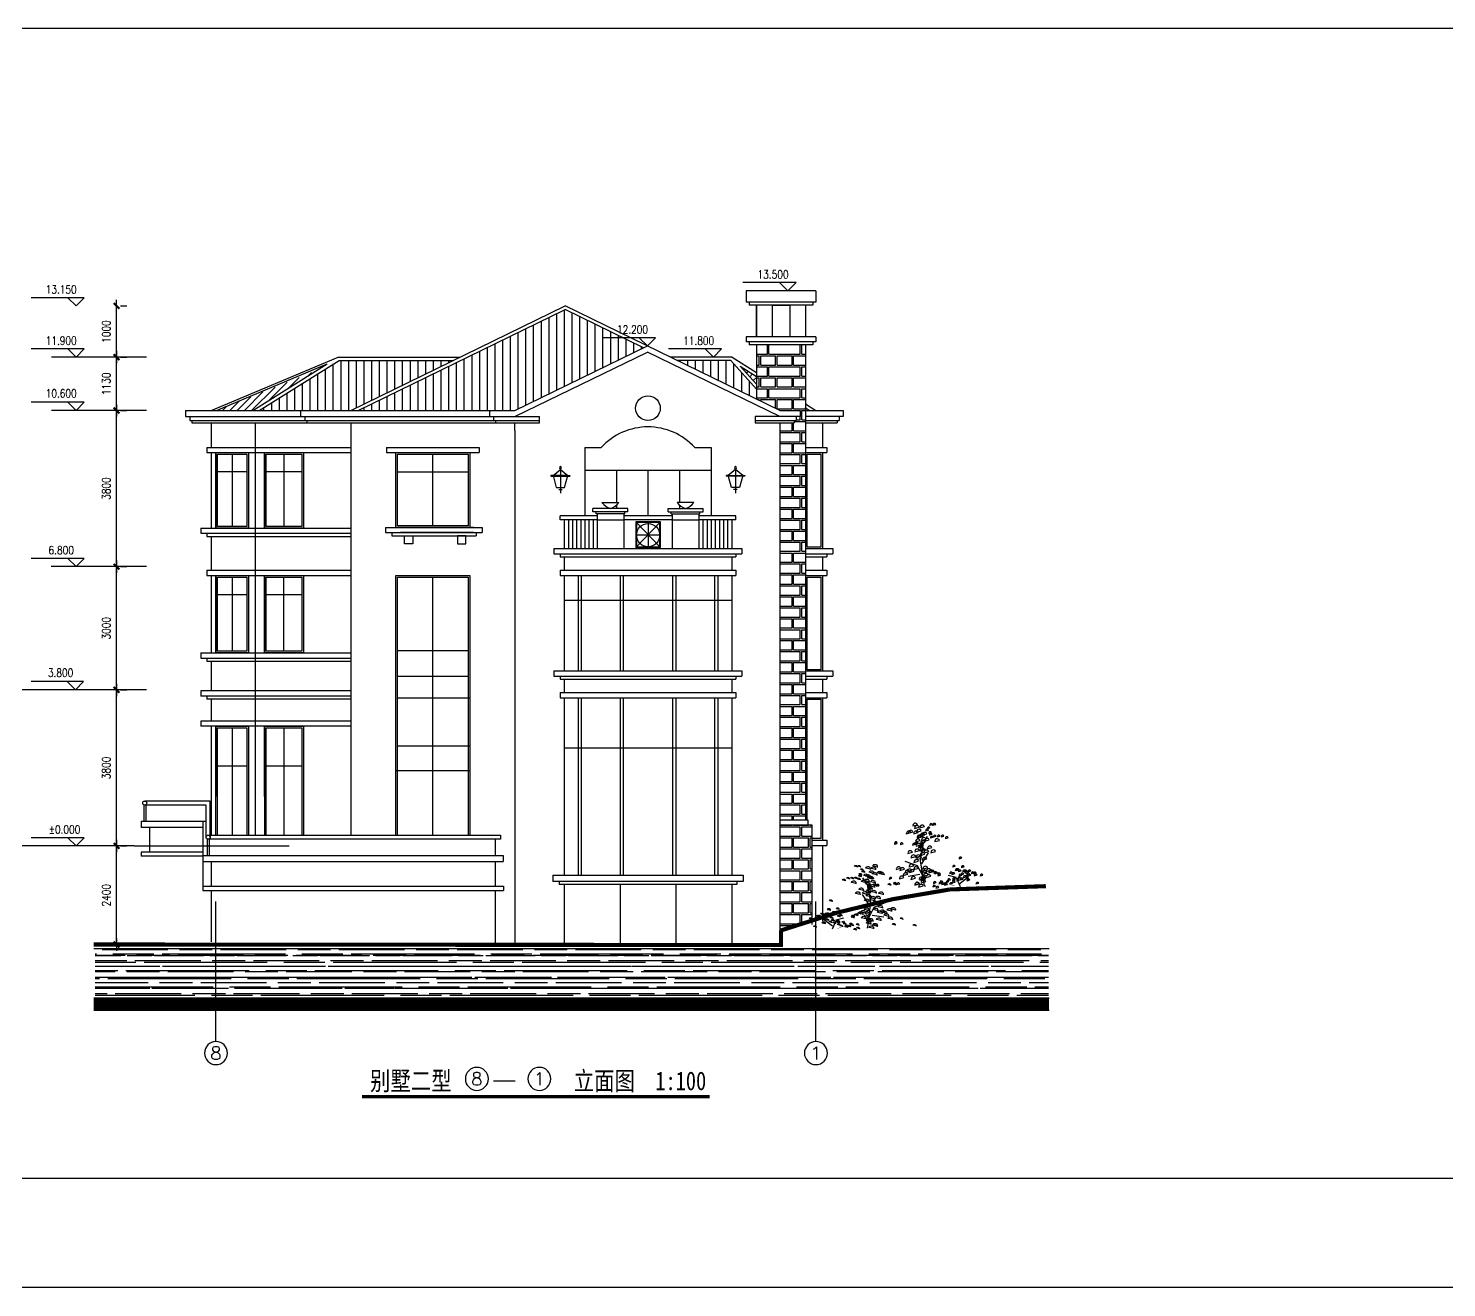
# Model space of a CAD drawing. Extents: x 68494 to 246694, y -171764 to -76879.
# Drawn here: x 115579 to 150092, y -107538 to -76879 of the extents above; entities that cross this region are included whole.
import ezdxf
from ezdxf.enums import TextEntityAlignment as Align

# ---------------------------------------------------------------- set-up
doc = ezdxf.new("R2010")
doc.units = 0
doc.header["$LTSCALE"] = 1000
doc.header["$MEASUREMENT"] = 0
doc.layers.get('0').update_dxf_attribs({"linetype": 'CONTINUOUS'})
for name, color, linetype in [('AXIS', 3, 'CONTINUOUS'), ('AXIS_TEXT', 7, 'CONTINUOUS'), ('HATCH', 8, 'CONTINUOUS'), ('PUB_DIM', 3, 'CONTINUOUS'), ('SHEET', 1, 'CONTINUOUS'), ('TEXT', 7, 'CONTINUOUS'), ('Tile', 8, 'CONTINUOUS'), ('WALL', 4, 'CONTINUOUS'), ('WINDOW', 51, 'CONTINUOUS'), ('家具', 30, 'CONTINUOUS'), ('构架', 2, 'CONTINUOUS'), ('细部标注', 3, 'CONTINUOUS')]:
    doc.layers.add(name, color=color, linetype=linetype)
doc.styles.add('COMPLEX', font='COMPLEX')
doc.styles.add('DIM_FONT', font='SIMPLEX', dxfattribs={"width": 0.8})
doc.styles.get("Standard").update_dxf_attribs({"font": ''})
doc.styles.get('Standard').set_extended_font_data('KaiTi_GB2312')
doc.dimstyles.new('DIMN', dxfattribs={"dimtxt": 300, "dimasz": 1, "dimexe": 250, "dimexo": 300, "dimgap": 150, "dimtad": 1, "dimdec": 0, "dimzin": 0, "dimdsep": 46, "dimtxsty": 'DIM_FONT', "dimblk": '_DIMX', "dimblk1": 'DIMBK1', "dimblk2": 'DIMBK1', "dimcen": 1, "dimclrt": 7, "dimadec": 0, "dimazin": 0, "dimtfac": 1, "dimtdec": 0, "dimtix": 1, "dimtmove": 2, "dimatfit": 3, "dimldrblk": '_DIMX', "dimfxl": 1, "dimtvp": 1.5, "dimtolj": 1, "dimtzin": 0, "dimarcsym": 0})

# ---------------------------------------------------------------- blocks, each defined once
blk = doc.blocks.new('_AXISO')
blk.add_circle((0, 0), 0.5)
at = {"layer": 'AXIS_TEXT', "style": 'COMPLEX', "width": 1.041667}
blk.add_attdef('A', text='', height=0.56, dxfattribs=at).set_placement((-0.25, -0.28), (0.25, -0.28), align=Align.FIT)
blk = doc.blocks.new('M_G79')
at = {"color": 3, "linetype": 'Continuous'}
for p, q in [((-1186, 4132), (-869, 4207)), ((-1072, 3965), (-755, 4040)), ((-716, 3992), (-399, 4067)), ((-222, 3919), (-31, 3964)), ((-43, 4142), (148, 4187)), ((156, 4142), (346, 4187)), ((178, 4140), (368, 4185)), ((-2470, 2935), (-2280, 2980)), ((-2463, 3000), (-2272, 3045)), ((-2075, 2913), (-1885, 2958)), ((-1641, 3610), (-1324, 3685)), ((-1503, 3661), (-1186, 3736)), ((-1245, 2843), (-1055, 2888)), ((-1157, 3600), (-840, 3675)), ((-1129, 2896), (-939, 2941)), ((-1042, 2886), (-852, 2931)), ((-1041, 3058), (-724, 3133)), ((-946, 3709), (-629, 3784)), ((-922, 3332), (-605, 3407)), ((-922, 3332), (-605, 3407)), ((-835, 3322), (-518, 3397)), ((-712, 3440), (-395, 3515)), ((-711, 2894), (-520, 2939)), ((-702, 2932), (-385, 3007)), ((-634, 3145), (-317, 3220)), ((-574, 3491), (-257, 3566)), ((-421, 3077), (-104, 3152)), ((-326, 3777), (-136, 3822)), ((-125, 3600), (65, 3645)), ((-93, 3486), (97, 3531)), ((-28, 3281), (162, 3326)), ((178, 3346), (368, 3391)), ((257, 3024), (574, 3099)), ((441, 3339), (632, 3384)), ((705, 3331), (895, 3376)), ((979, 3213), (1169, 3258)), ((-1590, 2282), (-1273, 2357)), ((-1379, 1994), (-1062, 2069)), ((-1116, 2383), (-799, 2458)), ((-1050, 1979), (-733, 2054)), ((-1007, 2768), (-690, 2843)), ((-997, 1863), (-680, 1938)), ((-845, 2640), (-528, 2715)), ((-800, 2683), (-610, 2728)), ((-778, 2681), (-588, 2726)), ((-777, 2456), (-460, 2531)), ((-748, 2122), (-431, 2197)), ((-742, 2809), (-552, 2854)), ((-697, 2381), (-380, 2456)), ((-486, 2291), (-169, 2366)), ((-259, 2552), (58, 2627)), ((-24, 2284), (293, 2359)), ((-2413, 1227), (-2096, 1302)), ((-2156, 1154), (-1839, 1229)), ((-1822, 985), (-1505, 1060)), ((-1682, 1057), (-1365, 1132)), ((-1537, 1372), (-1220, 1447)), ((-1513, 994), (-1195, 1069)), ((-1227, 1183), (-910, 1258)), ((-1195, 1665), (-878, 1740)), ((-760, 1021), (-443, 1096)), ((-661, 922), (-344, 997)), ((-629, 1800), (-312, 1875)), ((-607, 1202), (-290, 1277)), ((-385, 1023), (-68, 1098)), ((-218, 939), (99, 1014)), ((-86, 973), (104, 1018)), ((-43, 968), (148, 1013)), ((1402, 1270), (1592, 1315)), ((1574, 1031), (1764, 1076)), ((1661, 1021), (1851, 1066)), ((1785, 941), (1975, 986)), ((1860, 1814), (2050, 1859)), ((1990, 1205), (2181, 1250)), ((1993, 1227), (2183, 1272)), ((2070, 931), (2260, 976)), ((2179, 919), (2369, 964)), ((-3794, 150), (-3603, 195)), ((-2906, 603), (-2715, 648)), ((-2397, 215), (-2207, 260)), ((-2219, 588), (-1902, 663)), ((-1953, 801), (-1636, 876)), ((-1433, 523), (-1116, 598)), ((-1191, 121), (-874, 196)), ((-1188, 143), (-871, 218)), ((-941, -17), (-624, 58)), ((-886, 484), (-569, 559)), ((-760, 426), (-443, 501)), ((-755, 271), (-438, 346)), ((-750, 513), (-433, 588)), ((-573, 714), (-256, 789)), ((-407, 629), (-89, 704)), ((23, -31), (213, 14)), ((71, 206), (261, 251)), ((124, 883), (315, 928)), ((187, 854), (378, 899)), ((379, 789), (569, 834)), ((391, 699), (581, 744)), ((442, 164), (632, 209)), ((517, 244), (707, 289)), ((633, 99), (823, 144)), ((788, 104), (978, 149)), ((826, 56), (1017, 101)), ((935, 242), (1125, 287)), ((1037, 363), (1227, 408)), ((1163, 106), (1353, 151)), ((1199, 830), (1389, 875)), ((1347, 769), (1537, 814)), ((1349, 196), (1539, 241)), ((1366, 348), (1556, 393)), ((1376, 435), (1566, 480)), ((1649, 317), (1839, 362)), ((1734, 484), (1924, 529)), ((1819, 651), (2009, 696)), ((1898, 377), (2089, 422)), ((1959, 723), (2149, 768)), ((2114, 530), (2304, 575)), ((2218, 871), (2408, 916)), ((2252, 581), (2442, 626)), ((2276, 798), (2466, 843)), ((2334, 329), (2524, 374)), ((2353, 702), (2544, 747)), ((2353, 305), (2544, 350)), ((2433, 627), (2623, 672)), ((2443, 912), (2633, 957)), ((2649, 779), (2839, 824)), ((2801, 762), (2991, 807)), ((2852, 624), (3042, 669)), ((2944, 63), (3134, 108)), ((3246, 602), (3437, 647)), ((233, -121), (424, -76))]:
    blk.add_line(p, q, dxfattribs=at)
for points in [[(-474, 19), (-535, 70), (-743, 1769), (-503, 2932), (-208, 3406)], [(-656, 1561), (-179, 2279)], [(-615, 740), (-958, 1418), (-1781, 1752)], [(-1607, 740), (-823, 852)], [(1614, 559), (1079, 706)], [(1612, 537), (1876, -65)], [(1854, 135), (2456, 597)]]:
    blk.add_lwpolyline(points, dxfattribs=at)
at = {"color": 3, "linetype": 'Continuous', "const_width": 22.5}
blk.add_lwpolyline([(1251, 70), (1527, -27)], dxfattribs=at)
at = {"color": 3, "linetype": 'Continuous'}
for centre, radius in [((-1335, 3686), 157), ((-1018, 4158), 157), ((-904, 3991), 157), ((-778, 3734), 157), ((-548, 4017), 157), ((-225, 3792), 94.1), ((-121, 3935), 94.1), ((58, 4157), 94.1), ((257, 4157), 94.1), ((279, 4155), 94.1), ((-2369, 2950), 94.1), ((-2362, 3015), 94.1), ((-1975, 2928), 94.1), ((-1473, 3635), 157), ((-1144, 2858), 94.1), ((-989, 3625), 157), ((-1028, 2911), 94.1), ((-941, 2902), 94.1), ((-872, 3083), 157), ((-839, 2793), 157), ((-754, 3357), 157), ((-754, 3357), 157), ((-667, 3347), 157), ((-641, 2824), 94.1), ((-610, 2909), 94.1), ((-543, 3466), 157), ((-534, 2958), 157), ((-466, 3171), 157), ((-405, 3517), 157), ((-253, 3103), 157), ((-24, 3615), 94.1), ((7, 3502), 94.1), ((73, 3296), 94.1), ((279, 3361), 94.1), ((425, 3050), 157), ((542, 3354), 94.1), ((806, 3347), 94.1), ((1080, 3228), 94.1), ((-1422, 2307), 157), ((-1211, 2019), 157), ((-947, 2408), 157), ((-882, 2004), 157), ((-829, 1888), 157), ((-676, 2665), 157), ((-699, 2698), 94.1), ((-677, 2696), 94.1), ((-609, 2481), 157), ((-580, 2147), 157), ((-529, 2406), 157), ((-461, 1825), 157), ((-318, 2317), 157), ((-91, 2578), 157), ((144, 2309), 157), ((1961, 1830), 94.1), ((-2245, 1252), 157), ((-1988, 1179), 157), ((-1785, 826), 157), ((-1654, 1010), 157), ((-1514, 1083), 157), ((-1369, 1397), 157), ((-1344, 1020), 157), ((-1059, 1208), 157), ((-1027, 1690), 157), ((-592, 1046), 157), ((-492, 947), 157), ((-439, 1228), 157), ((-217, 1049), 157), ((-50, 964), 157), ((15, 988), 94.1), ((58, 983), 94.1), ((225, 898), 94.1), ((288, 869), 94.1), ((1503, 1285), 94.1), ((1675, 1046), 94.1), ((1762, 1036), 94.1), ((1886, 956), 94.1), ((2091, 1220), 94.1), ((2094, 1242), 94.1), ((2171, 947), 94.1), ((2280, 935), 94.1), ((2319, 886), 94.1), ((2544, 927), 94.1), ((-3693, 165), 94.1), ((-2805, 618), 94.1), ((-2296, 231), 94.1), ((-2051, 613), 157), ((-1264, 548), 157), ((-1022, 146), 157), ((-1020, 168), 157), ((-773, 8), 157), ((-717, 509), 157), ((-592, 451), 157), ((-587, 296), 157), ((-582, 538), 157), ((-405, 739), 157), ((-238, 654), 157), ((124, -16), 94.1), ((172, 221), 94.1), ((479, 804), 94.1), ((492, 714), 94.1), ((542, 180), 94.1), ((617, 260), 94.1), ((734, 114), 94.1), ((889, 119), 94.1), ((927, 71), 94.1), ((1036, 257), 94.1), ((1138, 378), 94.1), ((1264, 122), 94.1), ((1300, 845), 94.1), ((1448, 785), 94.1), ((1450, 211), 94.1), ((1467, 364), 94.1), ((1477, 451), 94.1), ((1750, 332), 94.1), ((1835, 499), 94.1), ((1919, 666), 94.1), ((1999, 393), 94.1), ((2060, 739), 94.1), ((2215, 545), 94.1), ((2353, 596), 94.1), ((2377, 814), 94.1), ((2435, 344), 94.1), ((2454, 717), 94.1), ((2454, 320), 94.1), ((2534, 642), 94.1), ((2750, 794), 94.1), ((2902, 777), 94.1), ((2953, 639), 94.1), ((3045, 78), 94.1), ((3347, 618), 94.1), ((334, -106), 94.1)]:
    blk.add_arc(centre, radius, 18.44222, 198.41455, dxfattribs=at)
at = {"width": 0.8, "flags": 9}
for tag in ['XSIZE', 'YSIZE']:
    blk.add_attdef(tag, (0, 0), '', height=0.5, dxfattribs=at)
blk = doc.blocks.new('_DIMX')
blk.add_line((-150, 0), (150, 0))
at = {"const_width": 50}
blk.add_lwpolyline([(-70, -70), (70, 70)], dxfattribs=at)
blk = doc.blocks.new('*D310')
at = {"color": 0, "linetype": 'ByBlock', "transparency": 16777216}
for p, q in [((117724, -96783), (117724, -92985)), ((117819, -92984), (117974, -92984)), ((117819, -96784), (117974, -96784))]:
    blk.add_line(p, q, dxfattribs=at)
for p, rotation in [((117724, -92984), 90), ((117724, -96784), 270)]:
    blk.add_blockref('_DIMX', p, dxfattribs=dict(at, rotation=rotation))
at = {"color": 7, "linetype": 'ByBlock', "transparency": 16777216, "insert": (117474, -94884), "char_height": 200, "attachment_point": 5, "rotation": 90, "style": 'DIM_FONT'}
blk.add_mtext('\\A1;3800', dxfattribs=at)
blk = doc.blocks.new('DIMBK1')
at = {"color": 0}
blk.add_line((-1, 0), (1, 0), dxfattribs=at)
blk.add_circle((0, 0), 0.25, dxfattribs=at)
blk = doc.blocks.new('*D309')
at = {"color": 0, "linetype": 'ByBlock', "transparency": 16777216}
for p, q in [((117724, -92983), (117724, -89985)), ((117819, -89984), (117974, -89984)), ((117819, -92984), (117974, -92984))]:
    blk.add_line(p, q, dxfattribs=at)
for p, rotation in [((117724, -89984), 90), ((117724, -92984), 270)]:
    blk.add_blockref('_DIMX', p, dxfattribs=dict(at, rotation=rotation))
at = {"color": 7, "linetype": 'ByBlock', "transparency": 16777216, "insert": (117474, -91484), "char_height": 200, "attachment_point": 5, "rotation": 90, "style": 'DIM_FONT'}
blk.add_mtext('\\A1;3000', dxfattribs=at)
blk = doc.blocks.new('*D308')
at = {"color": 0, "linetype": 'ByBlock', "transparency": 16777216}
for p, q in [((117724, -89983), (117724, -86184)), ((117819, -86183), (117974, -86183)), ((117819, -89984), (117974, -89984))]:
    blk.add_line(p, q, dxfattribs=at)
for p, rotation in [((117724, -86183), 90), ((117724, -89984), 270)]:
    blk.add_blockref('_DIMX', p, dxfattribs=dict(at, rotation=rotation))
at = {"color": 7, "linetype": 'ByBlock', "transparency": 16777216, "insert": (117474, -88083), "char_height": 200, "attachment_point": 5, "rotation": 90, "style": 'DIM_FONT'}
blk.add_mtext('\\A1;3800', dxfattribs=at)
blk = doc.blocks.new('*D307')
at = {"color": 0, "linetype": 'ByBlock', "transparency": 16777216}
for p, q in [((117724, -86182), (117724, -84885)), ((117819, -84884), (117974, -84884)), ((117819, -86183), (117974, -86183))]:
    blk.add_line(p, q, dxfattribs=at)
for p, rotation in [((117724, -84884), 90), ((117724, -86183), 270)]:
    blk.add_blockref('_DIMX', p, dxfattribs=dict(at, rotation=rotation))
at = {"color": 7, "linetype": 'ByBlock', "transparency": 16777216, "insert": (117474, -85533), "char_height": 200, "attachment_point": 5, "rotation": 90, "style": 'DIM_FONT'}
blk.add_mtext('\\A1;1130', dxfattribs=at)
blk = doc.blocks.new('*D306')
at = {"color": 0, "linetype": 'ByBlock', "transparency": 16777216}
for p, q in [((117724, -84883), (117724, -83638)), ((117819, -83637), (117974, -83637)), ((117819, -84884), (117974, -84884))]:
    blk.add_line(p, q, dxfattribs=at)
for p, rotation in [((117724, -83637), 90), ((117724, -84884), 270)]:
    blk.add_blockref('_DIMX', p, dxfattribs=dict(at, rotation=rotation))
at = {"color": 7, "linetype": 'ByBlock', "transparency": 16777216, "insert": (117474, -84260), "char_height": 200, "attachment_point": 5, "rotation": 90, "style": 'DIM_FONT'}
blk.add_mtext('\\A1;1000', dxfattribs=at)
blk = doc.blocks.new('*D305')
at = {"color": 0, "linetype": 'ByBlock', "transparency": 16777216}
for p, q in [((117724, -99183), (117724, -96785)), ((117819, -96784), (117974, -96784)), ((117819, -99184), (117974, -99184))]:
    blk.add_line(p, q, dxfattribs=at)
for p, rotation in [((117724, -96784), 90), ((117724, -99184), 270)]:
    blk.add_blockref('_DIMX', p, dxfattribs=dict(at, rotation=rotation))
at = {"color": 7, "linetype": 'ByBlock', "transparency": 16777216, "insert": (117474, -97984), "char_height": 200, "attachment_point": 5, "rotation": 90, "style": 'DIM_FONT'}
blk.add_mtext('\\A1;2400', dxfattribs=at)

msp = doc.modelspace()

# ---------------------------------------------------------------- hatches: boundary and pattern name
at = {"layer": 'HATCH'}
h = msp.add_hatch(dxfattribs=at)
h.set_pattern_fill('ANSI31', color=256, scale=1500, angle=45, style=0)
h.paths.add_polyline_path([(127544.5, -86121.6), (130550.8, -84655.4), (128644.5, -83725.7), (127544.5, -84262.2)])
h.paths.add_polyline_path([(123607.2, -86182.5), (127419.6, -86182.5), (127544.5, -86121.6), (127544.5, -84262.2)])
h = msp.add_hatch(dxfattribs=at)
h.set_pattern_fill('AR-BRELM', color=256, scale=100, style=0)
h.set_pattern_definition([(0, (0, 0), (0, 533.4), [762.5, -37.5]), (0, (0, 225), (0, 533.4), [762.5, -37.5]), (0, (200, 266.7), (0, 533.4), [362.5, -37.5]), (0, (200, 491.7), (0, 533.4), [362.5, -37.5]), (90, (0, 0), (-800, 5e-14), [225, -308.4]), (90, (-37.5, 0), (-800, 5e-14), [225, -308.4]), (90, (200, 266.7), (-400, 2e-14), [225, -308.4]), (90, (162.5, 266.7), (-400, 2e-14), [225, -308.4])])
h.paths.add_polyline_path([(134494.4, -84587.3), (133294.4, -84587.3), (133294.4, -85904.5), (133864.6, -86182.6), (134364.4, -86182.6), (134364.4, -86331.2), (134264.4, -86331.2), (134264.4, -86422.5), (134214.4, -86422.5), (134214.4, -86482.5), (133864.4, -86482.5), (133864.4, -96146.7), (134494.4, -96146.7)])
h.paths.add_polyline_path([(133864.4, -99183.7), (133894.4, -99183.7), (133894.4, -99096.7, 0.0001581), (133894.4, -98841.1, -0.0097075), (134644.4, -98590.3), (134644.4, -98570.2), (134577.2, -98554.3, -0.9141814), (134642.9, -98569.8), (134644.4, -98570.2), (134644.4, -96271.7), (133864.4, -96271.7)])
h = msp.add_hatch(dxfattribs=at)
h.set_pattern_fill('ANSI31', color=256, scale=1000, angle=90, style=0)
h.set_pattern_definition([(45, (213389.42, -12366.84), (88.38835, -88.38835), [])])
h.paths.add_polyline_path([(122609.2, -85201.4), (121044.1, -86182.5), (121024.5, -86182.5), (121024.5, -85836)])
h.paths.add_polyline_path([(121024.5, -85836), (121024.5, -86182.5), (120159, -86182.5)])
h = msp.add_hatch(dxfattribs=at)
h.set_pattern_fill('ANSI31', color=256, scale=1500, angle=45, style=0)
h.paths.add_polyline_path([(123139.2, -84963.6), (121194.7, -86182.5), (122824.7, -86182.5), (123424.7, -86182.5), (125923.9, -84963.6)])
h = msp.add_hatch(dxfattribs=at)
h.set_pattern_fill('ANSI31', color=256, scale=1500, angle=45, style=0)
h.paths.add_polyline_path([(132671.4, -84963.6), (131365.2, -84963.6), (133294.4, -85904.5), (133294.4, -85662.9)])
h = msp.add_hatch(dxfattribs=at)
h.set_pattern_fill('ANSI31', color=256, scale=1000, style=0)
h.paths.add_polyline_path([(132903, -85103.3), (133294.4, -85542.6), (133294.4, -85352.9)])
h = msp.add_hatch(dxfattribs=at)
h.set_pattern_fill('ANSI31', color=256, scale=1000, style=0)
h.paths.add_polyline_path([(134494.4, -86118), (134494.4, -86182.6), (134595.7, -86182.6)])
h = msp.add_hatch(dxfattribs=at)
h.set_pattern_fill('AR-RROOF', color=256, scale=200, style=0)
h.set_pattern_definition([(0, (-1847526.53, -73214.4), (440, 200), [3000, -400, 1000, -200]), (0, (-1847260.53, -73114.4), (-200, 266), [600, -66, 1200, -150]), (0, (-1847426.53, -73044.4), (1040, 134), [1600, -280, 800, -200])])
h.paths.add_polyline_path([(117207.9, -99283.7), (117207.9, -100483.7), (122967.9, -100483.7), (122967.9, -99283.7)])
h.paths.add_polyline_path([(123207.9, -99283.7), (122967.9, -99283.7), (122967.9, -100483.7), (123207.9, -100483.7)])
h.paths.add_polyline_path([(123207.9, -99283.7), (123207.9, -100483.7), (128567.9, -100483.7), (128567.9, -99283.7)])
h.paths.add_polyline_path([(128807.9, -99283.7), (128567.9, -99283.7), (128567.9, -100483.7), (128807.9, -100483.7)])
h.paths.add_polyline_path([(128807.9, -99283.7), (128807.9, -100483.7), (134167.9, -100483.7), (134167.9, -99283.7)])
h.paths.add_polyline_path([(134167.9, -100483.7), (134407.9, -100483.7), (134407.9, -99283.7), (134167.9, -99283.7)])
h.paths.add_polyline_path([(134407.9, -99283.7), (134407.9, -100483.7), (140407.9, -100483.7), (140407.9, -99283.7)])

# ---------------------------------------------------------------- linework, layer by layer
for p, q in [((128619.6, -88846.7), (128619.6, -89546.8)), ((128619.6, -88846.7), (128619.6, -89546.8)), ((128719.6, -88846.7), (128719.6, -89546.8)), ((128819.6, -88846.7), (128819.6, -89546.8)), ((128919.6, -88846.7), (128919.6, -89546.8)), ((129019.6, -88846.7), (129019.6, -89546.8)), ((129119.6, -88846.7), (129119.6, -89546.8)), ((129119.6, -88846.7), (129119.6, -89546.8)), ((129219.6, -88846.7), (129219.6, -89546.8)), ((129319.6, -88846.7), (129319.6, -89546.8)), ((131994.4, -88846.7), (131994.4, -89546.8)), ((131994.4, -88846.7), (131994.4, -89546.8)), ((132094.4, -88846.7), (132094.4, -89546.8)), ((132194.4, -88846.7), (132194.4, -89546.8)), ((132194.4, -88846.7), (132194.4, -89546.8)), ((132194.4, -88846.7), (132194.4, -89546.8)), ((132294.4, -88846.7), (132294.4, -89546.8)), ((132394.4, -88846.7), (132394.4, -89546.8)), ((132494.4, -88846.7), (132494.4, -89546.8)), ((132594.4, -88846.7), (132594.4, -89546.8)), ((132694.4, -88846.7), (132694.4, -89546.8)), ((132694.4, -88846.7), (132694.4, -89546.8)), ((132694.4, -88846.7), (132694.4, -89546.8)), ((126894.7, -102500), (127428.3, -102500))]:
    msp.add_line(p, q)
at = {"const_width": 100}
msp.add_lwpolyline([(140339.4, -97763.4), (138005.3, -97843.3, 0.0520623), (133894.4, -98841.1, -0.0001581), (133894.4, -99096.7), (133894.4, -99196.7), (117169.7, -99183.7)], format="xyb", dxfattribs=at)
at = {"const_width": 300}
msp.add_lwpolyline([(117169.7, -100633.7), (140419.3, -100633.7)], dxfattribs=at)
at = {"layer": 'AXIS'}
for p, q in [((120144.5, -101548.2), (120144.5, -98136.9)), ((120144.5, -101548.2), (120144.5, -98136.9)), ((134744.5, -101548.2), (134744.5, -98136.9))]:
    msp.add_line(p, q, dxfattribs=at)
at = {"layer": 'HATCH'}
for p, q in [((134744.4, -83270.4), (133044.4, -83270.4)), ((133044.4, -83270.4), (133044.4, -83545.4)), ((134744.4, -83270.4), (134744.4, -83545.4)), ((134744.4, -83545.4), (133044.4, -83545.4)), ((133119.4, -83545.4), (133119.4, -83620.4)), ((134669.4, -83620.4), (133119.4, -83620.4)), ((133294.4, -84387.3), (133294.4, -83620.4)), ((134669.4, -83620.4), (133294.4, -83620.4)), ((133294.4, -83620.4), (133294.4, -84387.3)), ((134494.4, -83620.4), (134494.4, -84387.3)), ((134669.4, -83545.4), (134669.4, -83620.4)), ((134744.4, -84387.3), (133044.4, -84387.3)), ((133044.4, -84387.3), (133044.4, -84512.3)), ((134744.4, -84512.3), (133044.4, -84512.3)), ((133119.4, -84512.3), (133119.4, -84587.3)), ((134644.4, -84512.3), (133144.4, -84512.3)), ((134669.4, -84512.3), (134669.4, -84587.3)), ((134744.4, -84387.3), (134744.4, -84512.3)), ((134669.4, -84587.3), (133119.4, -84587.3)), ((133294.4, -84581.3), (133294.4, -85698.7)), ((133294.4, -84581.3), (133294.4, -85874.3)), ((133294.4, -84581.3), (133294.4, -85904.5)), ((134494.4, -84587.3), (134494.4, -96146.7)), ((133864.4, -96146.7), (134544.4, -96146.7)), ((133864.4, -96271.7), (134644.4, -96271.7)), ((134544.4, -96146.7), (134544.4, -96271.7)), ((134644.4, -96271.7), (134644.4, -98696.6))]:
    msp.add_line(p, q, dxfattribs=at)
msp.add_lwpolyline([(134110.3, -84387.3), (133684.5, -84387.3), (133684.5, -83620.4), (134110.3, -83620.4)], close=True, dxfattribs=at)
at = {"layer": 'PUB_DIM'}
for p, q in [((134060.4, -83070.4), (132967.9, -83070.4)), ((133860.4, -83070.4), (134060.4, -83270.4)), ((134260.4, -83070.4), (133860.4, -83070.4)), ((134060.4, -83270.4), (134260.4, -83070.4)), ((116738.6, -83436.7), (115646.1, -83436.7)), ((116538.6, -83436.7), (116738.6, -83636.7)), ((116938.6, -83436.7), (116538.6, -83436.7)), ((116738.6, -83636.7), (116938.6, -83436.7)), ((130642, -84410.9), (129549.5, -84410.9)), ((130442, -84410.9), (130642, -84610.9)), ((130842, -84410.9), (130442, -84410.9)), ((130642, -84610.9), (130842, -84410.9)), ((116738.6, -84683.6), (115646.1, -84683.6)), ((118452.5, -84883.6), (116138.1, -84883.6)), ((116538.6, -84683.6), (116738.6, -84883.6)), ((116938.6, -84683.6), (116538.6, -84683.6)), ((116738.6, -84883.6), (116938.6, -84683.6)), ((132250, -84683.6), (131157.5, -84683.6)), ((132050, -84683.6), (132250, -84883.6)), ((132450, -84683.6), (132050, -84683.6)), ((132250, -84883.6), (132450, -84683.6)), ((116738.9, -85983.2), (115646.4, -85983.2)), ((118455.5, -86182.5), (116138.1, -86182.5)), ((116538.9, -85983.2), (116738.9, -86183.2)), ((116938.9, -85983.2), (116538.9, -85983.2)), ((116738.9, -86183.2), (116938.9, -85983.2)), ((116738.6, -89783.7), (115646.1, -89783.7)), ((118450.5, -89983.7), (116136.1, -89983.7)), ((116538.6, -89783.7), (116738.6, -89983.7)), ((116938.6, -89783.7), (116538.6, -89783.7)), ((116738.6, -89983.7), (116938.6, -89783.7)), ((116722.7, -92783.8), (115646.1, -92783.8)), ((116522.7, -92783.8), (116722.7, -92983.8)), ((116922.7, -92783.8), (116522.7, -92783.8)), ((116722.7, -92983.8), (116922.7, -92783.8)), ((118451.5, -92983.8), (114949.3, -92983.8)), ((118450.5, -92983.8), (116112.2, -92983.8)), ((116738.6, -96583.7), (115646.1, -96583.7)), ((116538.6, -96583.7), (116738.6, -96783.7)), ((116938.6, -96583.7), (116538.6, -96583.7)), ((116738.6, -96783.7), (116938.6, -96583.7)), ((118150.5, -96783.7), (114577.3, -96783.7))]:
    msp.add_line(p, q, dxfattribs=at)
at = {"layer": 'SHEET', "color": 1}
for p, q in [((149405.4, -76879.3), (109805.4, -76879.3)), ((189005.4, -76879.3), (149405.4, -76879.3)), ((149405.4, -104879.3), (109805.4, -104879.3)), ((189005.4, -104879.3), (149405.4, -104879.3)), ((127893.6, -107538), (68493.6, -107538)), ((187293.5, -107538), (127893.6, -107538))]:
    msp.add_line(p, q, dxfattribs=at)
at = {"layer": 'Tile', "color": 3, "const_width": 84}
msp.add_lwpolyline([(123701.2, -102888.5), (132161, -102888.5)], dxfattribs=at)
at = {"layer": 'WALL'}
for p, q in [((123424.7, -86182.5), (128644.5, -83636.7)), ((133864.4, -86182.5), (128644.5, -83636.7)), ((120024.5, -86182.5), (123116.2, -84883.6)), ((123116.2, -84883.6), (126087.9, -84883.6)), ((132707.3, -84883.6), (131201.2, -84883.6)), ((132707.3, -84883.6), (133294.4, -85258)), ((133294.4, -85542.6), (132903, -85103.3)), ((134494.4, -86023.1), (134744.5, -86182.6)), ((120024.5, -86482.5), (120024.5, -87082.7)), ((121094.8, -86482.5), (121094.8, -96521.7)), ((123424.7, -86482.5), (123424.7, -96521.7)), ((133864.4, -86482.5), (133864.4, -99196.7)), ((134907.7, -86482.5), (134907.7, -87082.7)), ((127419.6, -86670), (127419.6, -99146.7)), ((120024.5, -87207.7), (120024.5, -89046.8)), ((134907.7, -87207.7), (134907.7, -89546.8)), ((120024.5, -89246.8), (120024.5, -90073.8)), ((134907.7, -89746.8), (134907.7, -90073.8)), ((120024.5, -90198.8), (120024.5, -92085.3)), ((134907.7, -90198.8), (134907.7, -92522.8)), ((120024.5, -92285.3), (120024.5, -93009.7)), ((134907.7, -92722.8), (134907.7, -93049.8)), ((134907.7, -93174.8), (134907.7, -96646.7)), ((120024.5, -93211.8), (120024.5, -93658.7)), ((120024.5, -93871.7), (120024.5, -96521.7)), ((134907.7, -96771.7), (134907.7, -98617.9))]:
    msp.add_line(p, q, dxfattribs=at)
at = {"layer": 'WALL', "color": 7}
for p, q in [((123607.2, -86182.5), (128644.5, -83725.7)), ((130550.8, -84655.4), (128644.5, -83725.7)), ((127419.6, -86182.5), (130642, -84610.9)), ((127419.6, -86332.5), (130642, -84760.8)), ((133861.9, -86331.2), (130642, -84760.8)), ((120153.6, -86182.5), (122853.8, -85048.1)), ((121044.1, -86182.5), (122853.8, -85048.1)), ((121194.7, -86182.5), (123139.2, -84963.6)), ((123139.2, -84963.6), (125923.9, -84963.6)), ((132671.4, -84963.6), (131365.2, -84963.6)), ((133294.4, -85662.9), (132671.4, -84963.6)), ((132903, -85103.3), (133294.4, -85352.9)), ((119404.5, -86182.5), (119404.5, -86332.5)), ((119404.5, -86182.5), (122824.7, -86182.5)), ((122204.7, -86182.5), (122204.7, -86332.5)), ((122804.7, -86182.5), (127419.6, -86182.5)), ((123424.7, -86182.5), (127419.6, -86182.5)), ((126799.6, -86182.5), (126799.6, -86332.5)), ((133864.6, -86182.6), (134364.4, -86182.6)), ((134364.4, -86182.5), (134364.4, -86332.5)), ((134494.4, -86118), (134595.7, -86182.6)), ((134494.4, -86182.6), (135407.7, -86182.6)), ((135407.7, -86182.5), (135407.7, -86331.2)), ((119404.5, -86332.5), (122824.7, -86332.5)), ((119504.5, -86332.5), (119504.5, -86422.5)), ((119504.5, -86422.5), (122354.7, -86422.5)), ((119554.5, -86422.5), (119554.5, -86482.5)), ((119554.5, -86482.5), (122354.7, -86482.5)), ((122304.7, -86332.5), (122304.7, -86422.5)), ((122354.7, -86422.5), (128019.6, -86422.5)), ((122354.7, -86422.5), (122354.7, -86482.5)), ((122354.7, -86482.5), (127419.6, -86482.5)), ((122804.7, -86332.5), (127419.6, -86332.5)), ((126899.6, -86332.5), (126899.6, -86422.5)), ((126949.6, -86422.5), (126949.6, -86482.5)), ((127419.6, -86332.5), (128019.6, -86332.5)), ((127419.6, -86670), (127419.6, -86482.5)), ((127419.6, -86482.5), (128019.6, -86482.5)), ((128019.6, -86482.5), (128019.6, -86332.5)), ((134364.4, -86331.2), (133264.4, -86331.2)), ((133264.4, -86331.2), (133264.4, -86482.5)), ((133264.4, -86422.5), (134264.4, -86422.5)), ((133264.4, -86482.5), (134214.4, -86482.5)), ((134214.4, -86422.5), (134214.4, -86482.5)), ((134264.4, -86332.5), (134264.4, -86422.5)), ((135407.7, -86331.2), (134494.4, -86331.2)), ((134494.4, -86422.5), (135307.7, -86422.5)), ((134494.4, -86482.5), (135257.7, -86482.5)), ((135257.7, -86422.5), (135257.7, -86482.5)), ((135307.7, -86331.2), (135307.7, -86422.5)), ((119924.5, -87082.7), (123424.7, -87082.7)), ((119924.5, -87082.7), (119924.5, -87207.7)), ((119924.5, -87207.7), (123424.7, -87207.7)), ((120144.5, -87207.7), (120144.5, -89046.8)), ((121324.1, -87207.7), (121324.1, -89046.8)), ((124297.6, -87082.7), (126547.6, -87082.7)), ((124297.6, -87082.7), (124297.6, -87207.7)), ((124297.6, -87207.7), (126547.6, -87207.7)), ((126547.6, -87082.7), (126547.6, -87207.7)), ((129119.6, -87082.7), (129519.6, -87082.7)), ((129119.6, -87082.7), (129119.6, -88746.7)), ((131794.4, -87082.7), (132194.4, -87082.7)), ((132194.4, -87082.7), (132194.4, -88746.7)), ((134494.4, -87082.7), (135007.7, -87082.7)), ((134494.4, -87207.7), (135007.7, -87207.7)), ((135007.7, -87082.7), (135007.7, -87207.7)), ((130167.6, -88571.7), (129317.5, -88571.7)), ((129317.5, -88646.7), (129317.5, -88571.7)), ((130167.6, -88646.7), (129317.5, -88646.7)), ((129392.5, -88696.7), (129392.5, -88646.7)), ((130092.6, -88696.7), (129392.5, -88696.7)), ((129417.5, -88696.7), (129417.5, -89546.8)), ((130067.6, -88696.7), (130067.6, -89546.8)), ((130092.6, -88696.7), (130092.6, -88646.7)), ((130167.6, -88646.7), (130167.6, -88571.7)), ((131146.4, -88571.7), (131996.5, -88571.7)), ((131146.4, -88646.7), (131146.4, -88571.7)), ((131146.4, -88646.7), (131996.5, -88646.7)), ((131221.4, -88696.7), (131221.4, -88646.7)), ((131221.4, -88696.7), (131921.5, -88696.7)), ((131246.4, -88696.7), (131246.4, -89546.8)), ((131896.5, -88696.7), (131896.5, -89546.8)), ((131921.5, -88696.7), (131921.5, -88646.7)), ((131996.5, -88646.7), (131996.5, -88571.7)), ((131996.5, -88646.7), (131996.5, -88571.7)), ((124272.6, -89031.7), (126622.6, -89031.7)), ((124272.6, -89031.7), (124272.6, -89156.7)), ((124628.3, -89031.7), (126408.3, -89031.7)), ((126412.6, -89031.7), (124632.6, -89031.7)), ((126622.6, -89031.7), (126622.6, -89156.7)), ((128519.6, -88846.7), (128519.6, -88746.7)), ((129417.5, -88746.7), (128519.6, -88746.7)), ((129417.5, -88846.7), (128519.6, -88846.7)), ((129319.6, -88846.7), (129319.6, -89546.8)), ((129417.5, -88846.7), (130067.6, -88846.7)), ((131246.4, -88746.7), (130067.6, -88746.7)), ((131246.4, -88846.7), (130067.6, -88846.7)), ((131246.4, -88846.7), (131896.5, -88846.7)), ((132794.4, -88746.7), (131896.5, -88746.7)), ((132794.4, -88846.7), (131896.5, -88846.7)), ((132794.4, -88846.7), (132794.4, -88746.7)), ((119774.5, -89046.8), (123424.7, -89046.8)), ((119774.5, -89046.8), (119774.5, -89171.8)), ((119774.5, -89171.8), (121224.5, -89171.8)), ((119874.5, -89171.8), (123424.7, -89171.8)), ((119924.5, -89171.8), (119924.5, -89246.8)), ((119924.5, -89246.8), (123424.7, -89246.8)), ((124272.6, -89156.7), (126622.6, -89156.7)), ((124372.6, -89156.7), (126472.6, -89156.7)), ((124422.6, -89156.7), (124422.6, -89231.7)), ((124422.6, -89231.7), (126472.6, -89231.7)), ((124628.3, -89156.7), (126408.3, -89156.7)), ((126412.6, -89156.7), (124632.6, -89156.7)), ((126472.6, -89156.7), (126472.6, -89231.7)), ((128369.6, -89546.8), (132944.4, -89546.8)), ((128369.6, -89546.8), (128369.6, -89671.8)), ((128369.6, -89671.8), (132944.4, -89671.8)), ((128469.6, -89671.8), (132944.4, -89671.8)), ((128519.6, -89671.8), (128519.6, -89746.8)), ((132794.4, -89671.8), (132794.4, -89746.8)), ((132944.4, -89546.8), (132944.4, -89671.8)), ((134494.4, -89546.8), (135157.7, -89546.8)), ((134494.4, -89671.8), (135157.7, -89671.8)), ((134494.4, -89671.8), (135157.7, -89671.8)), ((135007.7, -89671.8), (135007.7, -89746.8)), ((135157.7, -89546.8), (135157.7, -89671.8)), ((119924.5, -90073.8), (123424.7, -90073.8)), ((119924.5, -90073.8), (119924.5, -90198.8)), ((128519.6, -89746.8), (132794.4, -89746.8)), ((128519.6, -90073.8), (132794.4, -90073.8)), ((128519.6, -90073.8), (128519.6, -90198.8)), ((128619.6, -89746.8), (128619.6, -90073.8)), ((132694.4, -89746.8), (132694.4, -90073.8)), ((132794.4, -90073.8), (132794.4, -90198.8)), ((134494.4, -89746.8), (135007.7, -89746.8)), ((134494.4, -90073.8), (135007.7, -90073.8)), ((134907.7, -89746.8), (134907.7, -90073.8)), ((135007.7, -90073.8), (135007.7, -90198.8)), ((119924.5, -90198.8), (123424.7, -90198.8)), ((120144.5, -90198.8), (120144.5, -92085.3)), ((121324.1, -90198.8), (121324.1, -92085.3)), ((128519.6, -90198.8), (132794.4, -90198.8)), ((128619.6, -90198.8), (128619.6, -92522.8)), ((132694.4, -90198.8), (132694.4, -92522.8)), ((134494.4, -90198.8), (135007.7, -90198.8)), ((119774.5, -92085.3), (123424.7, -92085.3)), ((119774.5, -92085.3), (119774.5, -92210.3)), ((123424.5, -92110.9), (123424.5, -92972.7)), ((119774.5, -92210.3), (121224.5, -92210.3)), ((119874.5, -92210.3), (123424.7, -92210.3)), ((119924.5, -92210.3), (119924.5, -92285.3)), ((119924.5, -92285.3), (123424.7, -92285.3)), ((128369.6, -92522.8), (132944.4, -92522.8)), ((128369.6, -92522.8), (128369.6, -92647.8)), ((128369.6, -92647.8), (132944.4, -92647.8)), ((128469.6, -92647.8), (132944.4, -92647.8)), ((128519.6, -92647.8), (128519.6, -92722.8)), ((128519.6, -92722.8), (132794.4, -92722.8)), ((128619.6, -92722.8), (128619.6, -93049.8)), ((128619.6, -92722.8), (128619.6, -93049.8)), ((128619.6, -92722.8), (128619.6, -93049.8)), ((132694.4, -92722.8), (132694.4, -93049.8)), ((132794.4, -92647.8), (132794.4, -92722.8)), ((132944.4, -92522.8), (132944.4, -92647.8)), ((134494.4, -92522.8), (135157.7, -92522.8)), ((134494.4, -92647.8), (135157.7, -92647.8)), ((134494.4, -92647.8), (135157.7, -92647.8)), ((134494.4, -92722.8), (135007.7, -92722.8)), ((134907.7, -92722.8), (134907.7, -93049.8)), ((135007.7, -92647.8), (135007.7, -92722.8)), ((135157.7, -92522.8), (135157.7, -92647.8)), ((123424.7, -93009.7), (119774.5, -93009.7)), ((119774.5, -93009.7), (119774.5, -93134.7)), ((123424.7, -93134.7), (119774.5, -93134.7)), ((119924.5, -93134.7), (119924.5, -93174.8)), ((119924.5, -93134.7), (119924.5, -93209.7)), ((128519.6, -93049.8), (132794.4, -93049.8)), ((128519.6, -93049.8), (128519.6, -93174.8)), ((128519.6, -93174.8), (132794.4, -93174.8)), ((128619.6, -93174.8), (128619.6, -97496.7)), ((132694.4, -93174.8), (132694.4, -97496.7)), ((132794.4, -93049.8), (132794.4, -93174.8)), ((134494.4, -93049.8), (135007.7, -93049.8)), ((134494.4, -93174.8), (135007.7, -93174.8)), ((135007.7, -93049.8), (135007.7, -93174.8)), ((123424.7, -93209.7), (119924.5, -93209.7)), ((120024.5, -93209.7), (120024.5, -93746.7)), ((120024.5, -93396.7), (120024.5, -93746.7)), ((123424.7, -93746.7), (119774.5, -93746.7)), ((119774.5, -93746.7), (119774.5, -93871.7)), ((120715.5, -93871.7), (119774.5, -93871.7)), ((123424.7, -93871.7), (119774.5, -93871.7)), ((120024.5, -93871.7), (120024.5, -95583.7)), ((120144.5, -93871.7), (120144.5, -95583.7)), ((120932.7, -93871.7), (120932.7, -96521.7)), ((121324.1, -93871.7), (121324.1, -96521.7)), ((120024.5, -93946.7), (120024.5, -95583.7)), ((118324.5, -96183.7), (118324.5, -96333.7)), ((118324.5, -96183.7), (119903.5, -96183.7)), ((120003.5, -96183.7), (120024.5, -96183.7)), ((119824.5, -96333.7), (118324.5, -96333.7)), ((118524.5, -96333.7), (118524.5, -96933.7)), ((119824.5, -96933.7), (118324.5, -96933.7)), ((118324.5, -96933.7), (118324.5, -97033.7)), ((134644.4, -96646.7), (135007.7, -96646.7)), ((134644.4, -96771.7), (135007.7, -96771.7)), ((135007.7, -96646.7), (135007.7, -96771.7)), ((119824.5, -97033.7), (118324.5, -97033.7)), ((128342.9, -97496.7), (132971.1, -97496.7)), ((128342.9, -97496.7), (128342.9, -97646.7)), ((132971.1, -97646.7), (128342.9, -97646.7)), ((132971.1, -97646.7), (128342.9, -97646.7)), ((128492.9, -97646.7), (128492.9, -97721.7)), ((132821.1, -97646.7), (132821.1, -97721.7)), ((132971.1, -97496.7), (132971.1, -97646.7)), ((119824.5, -97765.1), (119824.5, -97865.1)), ((119824.5, -97765.1), (127141.7, -97765.1)), ((119824.5, -97865.1), (127141.7, -97865.1)), ((120024.5, -97865.1), (120024.5, -99119.7)), ((126941.7, -97865.1), (126941.7, -99146.7)), ((127141.7, -97765.1), (127141.7, -97865.1)), ((132821.1, -97721.7), (128492.9, -97721.7)), ((128619.6, -97721.7), (128619.6, -99146.7)), ((129977, -97721.7), (129977, -99146.7)), ((131337, -97721.7), (131337, -99146.7)), ((132694.4, -97721.7), (132694.4, -99146.7)), ((117169.7, -99183.7), (133894.4, -99183.7)), ((117169.7, -99183.7), (133894.4, -99183.7)), ((117169.7, -99283.7), (140419.3, -99283.7)), ((117169.7, -100483.7), (140419.3, -100483.7)), ((117169.7, -100783.7), (140419.3, -100783.7))]:
    msp.add_line(p, q, dxfattribs=at)
msp.add_arc((130657, -88126.3), 1543.7, 42.53932, 137.46068, dxfattribs=at)
at = {"layer": 'WINDOW'}
for p, q in [((120538.6, -87247.7), (120538.6, -89006.8)), ((121794, -87247.7), (121794, -89006.8)), ((125422.1, -88991.7), (125422.1, -87247.7)), ((132194.4, -87646.7), (129119.6, -87646.7)), ((129888.5, -87646.7), (129888.5, -88424.2)), ((130657, -87646.7), (130657, -88746.7)), ((131425.5, -87646.7), (131425.5, -88424.2)), ((120892.7, -87672.8), (120184.5, -87672.8)), ((122234.1, -87672.8), (121364.1, -87672.8)), ((126282.6, -87681.7), (124562.6, -87681.7)), ((129888.5, -88490.1), (129888.5, -88571.7)), ((131425.5, -88490.1), (131425.5, -88571.7)), ((130376.8, -88913.1), (130944.8, -89501.1)), ((130944.8, -88913.1), (130376.8, -89501.1)), ((130660.8, -88913.1), (130660.8, -89501.1)), ((130376.8, -89207.1), (130944.8, -89207.1)), ((120537.4, -90238.8), (120537.4, -92045.3)), ((121791.3, -90238.8), (121791.3, -92045.3)), ((125422.1, -96521.7), (125422.1, -90238.8)), ((128954.7, -90198.8), (128954.7, -92522.8)), ((129034.7, -90198.8), (129034.7, -92522.8)), ((129977, -90198.8), (129977, -92522.8)), ((130057, -90198.8), (130057, -92522.8)), ((130057, -90198.8), (130057, -92522.8)), ((131257, -90198.8), (131257, -92522.8)), ((131337, -90198.8), (131337, -92522.8)), ((132279.3, -90198.8), (132279.3, -92522.8)), ((132359.3, -90198.8), (132359.3, -92522.8)), ((120892.7, -90672.8), (120184.5, -90672.8)), ((122234.1, -90672.8), (121364.1, -90672.8)), ((128619.6, -90798.8), (132694.4, -90798.8)), ((124562.6, -92022.8), (126282.6, -92022.8)), ((124562.6, -92647.8), (126282.6, -92647.8)), ((124562.6, -93174.8), (126322.6, -93174.8)), ((128954.7, -93174.8), (128954.7, -97496.7)), ((129034.7, -93174.8), (129034.7, -97496.7)), ((129977, -93174.8), (129977, -97496.7)), ((130057, -93174.8), (130057, -97496.7)), ((130057, -93174.8), (130057, -97496.7)), ((131257, -93174.8), (131257, -97496.7)), ((131337, -93174.8), (131337, -97496.7)), ((132279.3, -93174.8), (132279.3, -97496.7)), ((132359.3, -93174.8), (132359.3, -97496.7)), ((120539.6, -93911.7), (120539.6, -96521.7)), ((121799.1, -93911.7), (121799.1, -96521.7)), ((124562.6, -94346.7), (126322.6, -94346.7)), ((128619.6, -94396.7), (132694.4, -94396.7)), ((120892.7, -94840.4), (120184.5, -94840.4)), ((122234.1, -94840.4), (121364.1, -94840.4)), ((124522.6, -94946.7), (126322.6, -94946.7)), ((119824.5, -96183.7), (119824.5, -97015.1)), ((127065.3, -96621.7), (119953.5, -96621.7)), ((120003.5, -96521.7), (127065.3, -96521.7)), ((120003.5, -96521.7), (120003.5, -96571.7)), ((120003.5, -96521.7), (120003.5, -96571.7)), ((126941.7, -96621.7), (126941.7, -97015.1)), ((127065.3, -96521.7), (127065.3, -96621.7)), ((119824.5, -96933.7), (119824.5, -97765.1)), ((119824.5, -97015.1), (127136.3, -97015.1)), ((119824.5, -97165.1), (127136.3, -97165.1)), ((120024.5, -97165.1), (120024.5, -97765.1)), ((126941.7, -97165.1), (126941.7, -97765.1)), ((127136.3, -97015.1), (127136.3, -97165.1)), ((120501.2, -97865.1), (127077.1, -97865.1))]:
    msp.add_line(p, q, dxfattribs=at)
for points in [[(120144.5, -87207.7), (120932.7, -87207.7), (120932.7, -89046.8), (120144.5, -89046.8)], [(120184.5, -87247.7), (120892.7, -87247.7), (120892.7, -89006.8), (120184.5, -89006.8)], [(121324.1, -87207.7), (122274.1, -87207.7), (122274.1, -89046.8), (121324.1, -89046.8)], [(121364.1, -87247.7), (122234.1, -87247.7), (122234.1, -89006.8), (121364.1, -89006.8)], [(124522.6, -87207.7), (126322.6, -87207.7), (126322.6, -89031.7), (124522.6, -89031.7)], [(124562.6, -87247.7), (126282.6, -87247.7), (126282.6, -88991.7), (124562.6, -88991.7)], [(134534.4, -87247.7), (134867.7, -87247.7), (134867.7, -89506.8), (134534.4, -89506.8)], [(130360.8, -88897.1), (130360.8, -89517.1), (130960.8, -89517.1), (130960.8, -88897.1)], [(130376.8, -88913.1), (130376.8, -89501.1), (130944.8, -89501.1), (130944.8, -88913.1)], [(120144.5, -90198.8), (120932.7, -90198.8), (120932.7, -92085.3), (120144.5, -92085.3)], [(120184.5, -90238.8), (120892.7, -90238.8), (120892.7, -92045.3), (120184.5, -92045.3)], [(121324.1, -90198.8), (122274.1, -90198.8), (122274.1, -92085.3), (121324.1, -92085.3)], [(121364.1, -90238.8), (122234.1, -90238.8), (122234.1, -92045.3), (121364.1, -92045.3)], [(134534.4, -90238.8), (134867.7, -90238.8), (134867.7, -92497.9), (134534.4, -92497.9)]]:
    msp.add_lwpolyline(points, close=True, dxfattribs=at)
for points in [[(124522.6, -96521.7), (124522.6, -90198.8), (126322.6, -90198.8), (126322.6, -96521.7)], [(124562.6, -96521.7), (124562.6, -90238.8), (126282.6, -90238.8), (126282.6, -96521.7)], [(134534.4, -96146.7), (134534.4, -93214.8), (134867.7, -93214.8), (134867.7, -96606.7), (134644.4, -96606.7)], [(120144.5, -96521.7), (120144.5, -93871.7), (120932.7, -93871.7), (120932.7, -96521.7)], [(121324.1, -95583.7), (121324.1, -93871.7), (122274.1, -93871.7), (122274.1, -96521.7)], [(120184.5, -96521.7), (120184.5, -93911.7), (120892.7, -93911.7), (120892.7, -96521.7)], [(121364.1, -96521.7), (121364.1, -93911.7), (122234.1, -93911.7), (122234.1, -96521.7)]]:
    msp.add_lwpolyline(points, dxfattribs=at)
msp.add_circle((130660.8, -89217.1), 284, dxfattribs=at)
at = {"layer": '家具'}
for p, q in [((128527.1, -87621.3), (128527.1, -88193.5)), ((132786.9, -87621.3), (132786.9, -88193.5)), ((128347.1, -87765.1), (128297.1, -87765.1)), ((128297.1, -87765.1), (128297.1, -87781.1)), ((128297.1, -87781.1), (128757.2, -87781.1)), ((128707.1, -87765.1), (128757.2, -87765.1)), ((128757.2, -87765.1), (128757.2, -87781.1)), ((132606.9, -87765.1), (132556.9, -87765.1)), ((132556.9, -87765.1), (132556.9, -87781.1)), ((133017, -87781.1), (132556.9, -87781.1)), ((132966.9, -87765.1), (133017, -87765.1)), ((133017, -87765.1), (133017, -87781.1)), ((128486.7, -88108.5), (128572.8, -88108.5)), ((132827.3, -88108.5), (132741.3, -88108.5)), ((129537.7, -88424.2), (129947.3, -88424.2)), ((131776.3, -88424.2), (131366.7, -88424.2))]:
    msp.add_line(p, q, dxfattribs=at)
for points in [[(128527.1, -87621.3), (128527.1, -87621.3), (128707.1, -87765.1), (128347.4, -87764.9)], [(132786.9, -87621.3), (132786.9, -87621.3), (132606.9, -87765.1), (132966.6, -87764.9)], [(128427.1, -88053.7), (128627.1, -88053.7), (128707.1, -87765.1), (128347.1, -87765.1)], [(132886.9, -88053.7), (132686.9, -88053.7), (132606.9, -87765.1), (132966.9, -87765.1)], [(124932.9, -89431.3), (124732.6, -89431.3), (124732.6, -89231.7), (124932.9, -89231.7)], [(126022.3, -89431.3), (126222.6, -89431.3), (126222.6, -89231.7), (126022.3, -89231.7)]]:
    msp.add_lwpolyline(points, close=True, dxfattribs=at)
msp.add_circle((130657, -86127), 300, dxfattribs=at)
for centre, radius, start, end in [((128556.3, -87580.9), 49.8, 125.90928, 234.09072), ((128497.9, -87580.9), 49.8, 305.90928, 54.09072), ((132816.1, -87580.9), 49.8, 125.90928, 234.09072), ((132757.7, -87580.9), 49.8, 305.90928, 54.09072), ((129854, -88200.9), 387.2, 215.22636, 253.26584), ((129631.1, -88200.9), 387.2, 286.73416, 324.77364), ((131682.9, -88200.9), 387.2, 215.22636, 253.26584), ((131460, -88200.9), 387.2, 286.73416, 324.77364)]:
    msp.add_arc(centre, radius, start, end, dxfattribs=at)
at = {"layer": '构架'}
for p, q in [((118385.9, -95783.5), (118385.9, -96183.7)), ((120003.5, -95690.2), (118410.9, -95690.2)), ((119903.5, -95790.2), (118410.9, -95790.2)), ((118435.9, -95783.5), (118435.9, -96183.7)), ((119903.5, -96571.7), (119903.5, -95790.2)), ((120003.5, -96571.7), (120003.5, -95690.2)), ((119928.5, -96615), (119928.5, -97015.1)), ((119978.5, -96615), (119978.5, -97015.1))]:
    msp.add_line(p, q, dxfattribs=at)
for centre in [(118410.9, -95740.2), (119953.5, -96571.7)]:
    msp.add_circle(centre, 50, dxfattribs=at)
at = {"layer": '细部标注'}
msp.add_line((118150.5, -96783.7), (121923.9, -96783.7), dxfattribs=at)

# ---------------------------------------------------------------- block references
at = {"layer": 'AXIS'}
ref = msp.add_blockref('_AXISO', (120144.5, -101828.2), dxfattribs=dict(at, xscale=-560, yscale=560, zscale=560, rotation=180))
ref.add_attrib('A', '8', dxfattribs={"layer": 'AXIS_TEXT', "height": 313.6, "style": 'COMPLEX', "width": 1.339286}).set_placement((120004.5, -101985), (120284.5, -101985), align=Align.FIT)
ref = msp.add_blockref('_AXISO', (134744.5, -101828.2), dxfattribs=dict(at, xscale=-560, yscale=560, zscale=560, rotation=180))
ref.add_attrib('A', '1', dxfattribs={"layer": 'AXIS_TEXT', "height": 313.6, "style": 'COMPLEX', "width": 2.083333}).set_placement((134604.5, -101985), (134884.5, -101985), align=Align.FIT)
ref = msp.add_blockref('_AXISO', (126492.8, -102454.8), dxfattribs=dict(at, xscale=-560, yscale=560, zscale=560, rotation=180))
ref.add_attrib('A', '8', dxfattribs={"layer": 'AXIS_TEXT', "height": 313.6, "style": 'COMPLEX', "width": 1.339286}).set_placement((126352.8, -102611.6), (126632.8, -102611.6), align=Align.FIT)
ref = msp.add_blockref('_AXISO', (128014.3, -102454.6), dxfattribs=dict(at, xscale=-560, yscale=560, zscale=560, rotation=180))
ref.add_attrib('A', '1', dxfattribs={"layer": 'AXIS_TEXT', "height": 313.6, "style": 'COMPLEX', "width": 2.083333}).set_placement((127874.3, -102611.4), (128154.3, -102611.4), align=Align.FIT)
at = {"layer": 'HATCH', "xscale": 0.36, "yscale": 0.36, "zscale": 0.36, "rotation": 1.993736983039183}
msp.add_blockref('M_G79', (137579.9, -97770), dxfattribs=at)
at = {"layer": 'HATCH', "xscale": -0.36, "yscale": 0.36, "zscale": 0.36}
msp.add_blockref('M_G79', (135814.4, -98787.3), dxfattribs=at)

# ---------------------------------------------------------------- texts
at = {"layer": 'PUB_DIM', "style": 'DIM_FONT', "width": 0.8}
for s, p in [('13.500', (133700.4, -82870.4)), ('13.150', (116378.6, -83236.7)), ('12.200', (130282, -84210.9)), ('11.900', (116378.6, -84483.6)), ('11.800', (131890, -84483.6)), ('10.600', (116378.9, -85766.6)), ('6.800', (116378.6, -89583.7)), ('3.800', (116362.7, -92567.8)), ('%%p0.000', (116460.4, -96383.7))]:
    msp.add_text(s, height=200, dxfattribs=at).set_placement(p, align=Align.MIDDLE)
at = {"layer": 'TEXT', "width": 0.8}
msp.add_text('别墅二型            立面图  1:100', height=455, dxfattribs=at).set_placement((123894.1, -102730.8))

# ---------------------------------------------------------------- dimensions: what is measured, and where the dimension line sits
at = {"layer": 'PUB_DIM'}
for base, p1, p2, text, picture, middle in [((117724.5, -83636.7), (117518.7, -84884.2), (117518.7, -83636.7), '1000', '*D306', (117474.5, -84260.4)), ((117724.5, -84884.2), (117518.7, -86182.5), (117518.7, -84884.2), '1130', '*D307', (117474.5, -85533.4)), ((117724.5, -86182.5), (117518.7, -89983.7), (117518.7, -86182.5), '3800', '*D308', (117474.5, -88083.1))]:
    dim = msp.add_linear_dim(base=base, p1=p1, p2=p2, angle=270, text=text, dimstyle='DIMN', override={"dimtxt": 200}, dxfattribs=at)
    dim.commit()
    dim.dimension.update_dxf_attribs({"geometry": picture, "text_midpoint": middle})
for base, p1, p2, picture, middle in [((117724.5, -89983.7), (117518.7, -92983.8), (117518.7, -89983.7), '*D309', (117474.5, -91483.7)), ((117724.5, -92983.8), (117518.7, -96783.7), (117518.7, -92983.8), '*D310', (117474.5, -94883.7)), ((117724.5, -96783.8), (117518.7, -99183.7), (117518.7, -96783.8), '*D305', (117474.5, -97983.7))]:
    dim = msp.add_linear_dim(base=base, p1=p1, p2=p2, angle=270, dimstyle='DIMN', override={"dimtxt": 200}, dxfattribs=at)
    dim.commit()
    dim.dimension.update_dxf_attribs({"geometry": picture, "text_midpoint": middle})

doc.saveas('drawing.dxf')
